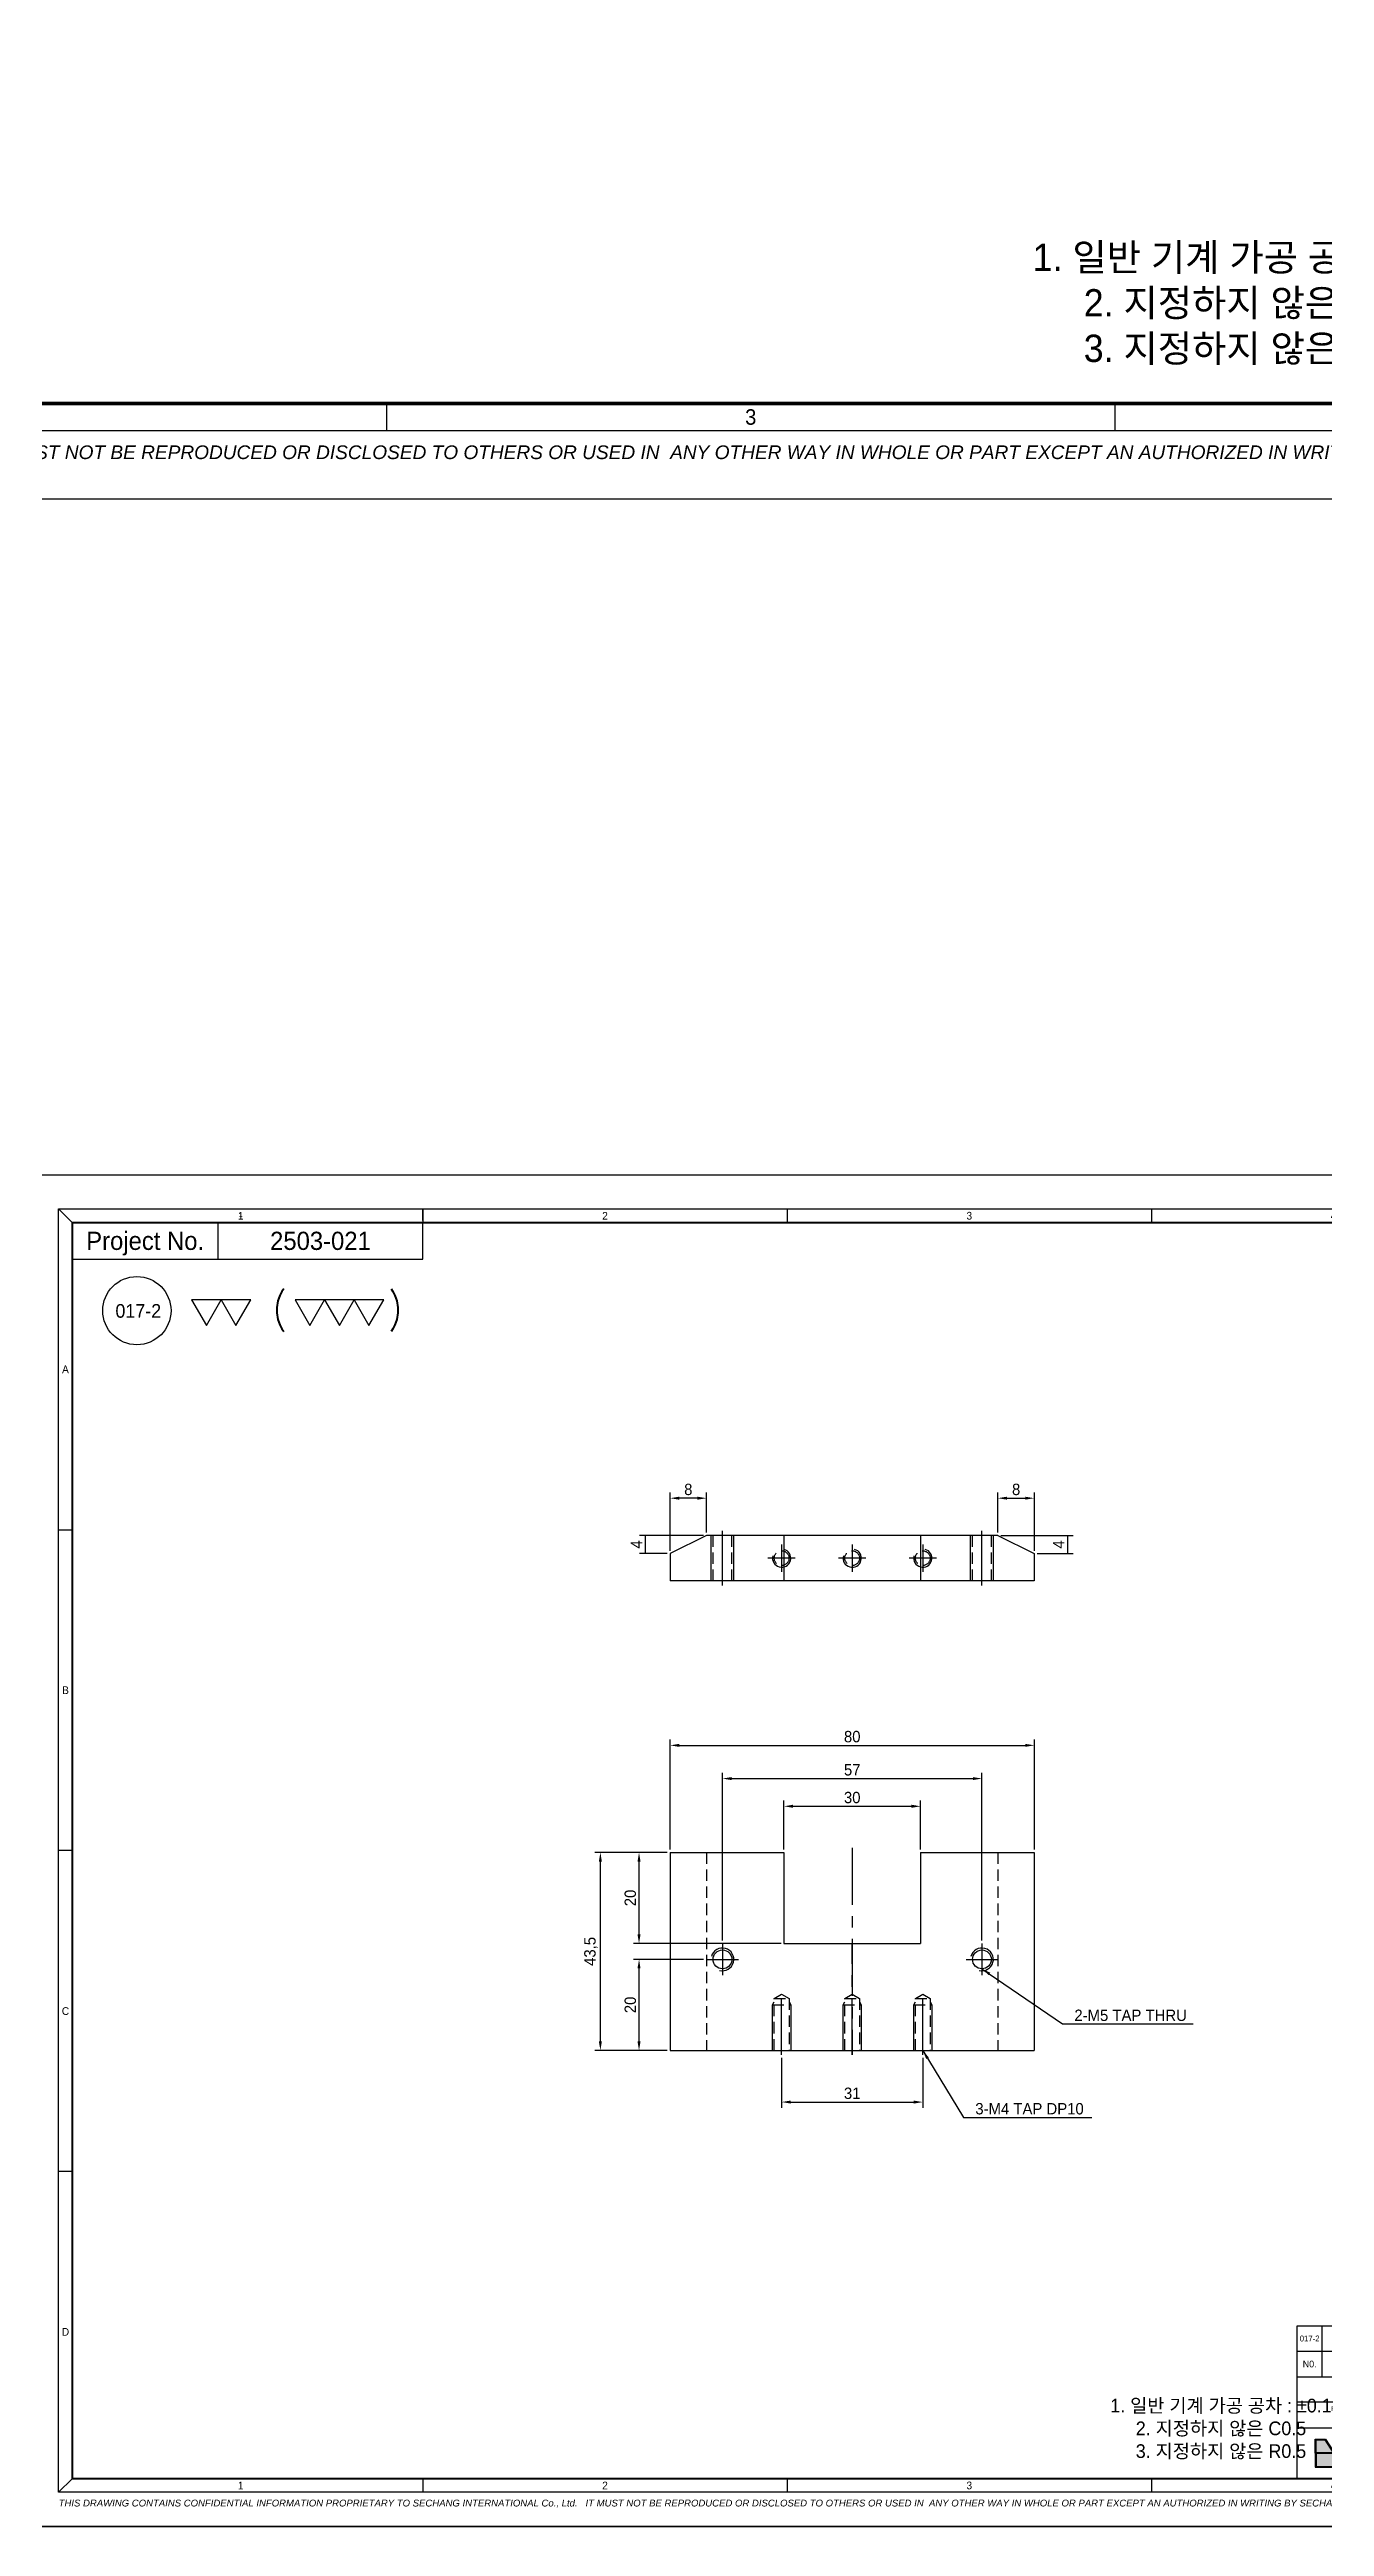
# Model space of a CAD drawing. Header units: inches. Extents: x 0 to 23821, y 0 to 11279.
# Drawn here: x 21653 to 21933, y 4213 to 4758 of the extents above; entities that cross this region are included whole.
import ezdxf
from ezdxf.enums import TextEntityAlignment as Align

# ---------------------------------------------------------------- set-up
doc = ezdxf.new("R2010")
doc.units = ezdxf.units.IN
doc.header["$LTSCALE"] = 10
doc.header["$MEASUREMENT"] = 0
for name, pattern in [('CENTER', [2, 1.25, -0.25, 0.25, -0.25]), ('HIDDEN', [0.375, 0.25, -0.125]), ('PHANTOM', [2.5, 1.25, -0.25, 0.25, -0.25, 0.25, -0.25])]:
    doc.linetypes.add(name, pattern=pattern)
doc.layers.get('Defpoints').update_dxf_attribs({"color": 8})
for name, color, linetype in [('11', 1, 'CENTER'), ('22', 2, 'HIDDEN'), ('44', 4, 'Continuous'), ('55', 5, 'Continuous'), ('66', 6, 'PHANTOM'), ('77', 40, 'HIDDEN'), ('99', 181, 'Continuous'), ('A', 8, 'Continuous'), ('B', 123, 'Continuous'), ('D', 3, 'Continuous'), ('G', 231, 'Continuous'), ('T', 3, 'Continuous'), ('V', 1, 'Continuous'), ('Y', 60, 'Continuous')]:
    doc.layers.add(name, color=color, linetype=linetype)
doc.layers.add('33', color=3, linetype='PHANTOM', lineweight=9)
doc.layers.add('88', color=35, linetype='Continuous', lineweight=5)
doc.styles.add('ROMANS', font='romans.shx', dxfattribs={"width": 0.9, "bigfont": 'whgtxt.shx'})
doc.styles.add('SCI', font='')
doc.styles.get('SCI').set_extended_font_data('Gulim')
doc.dimstyles.new('SCH', dxfattribs={"dimtxt": 2.5, "dimasz": 2, "dimexe": 1.25, "dimexo": 0.625, "dimtad": 1, "dimdec": 8, "dimtxsty": 'SCI', "dimcen": 2.5, "dimclrd": 4, "dimclre": 4, "dimclrt": 7, "dimadec": 8, "dimazin": 2, "dimtfac": 1, "dimtdec": 8, "dimtmove": 0, "dimatfit": 3, "dimfxl": 1, "dimarcsym": 0})

# ---------------------------------------------------------------- blocks, each defined once
blk = doc.blocks.new('A$C6d156dc0')
for p, q in [((-5, 32), (-1, 40)), ((-1, 40), (5, 40)), ((5, 40), (5, -40)), ((-5, 32), (-5, -32)), ((-5, 15), (5, 15)), ((-5, -15), (5, -15)), ((-5, -32), (-1, -40)), ((-1, -40), (5, -40))]:
    blk.add_line(p, q)
at = {"layer": '11'}
for p, q in [((6, 28.5), (-6, 28.5)), ((0, 18.5), (0, 12.5)), ((-3, 15.5), (3, 15.5)), ((-3, 0), (3, 0)), ((0, 3), (0, -3)), ((-3, -15.5), (3, -15.5)), ((0, -12.5), (0, -18.5)), ((6, -28.5), (-6, -28.5))]:
    blk.add_line(p, q, dxfattribs=at)
at = {"layer": '22'}
for p, q in [((5, 30.57), (-5, 30.57)), ((5, 26.43), (-5, 26.43)), ((5, -26.43), (-5, -26.43)), ((5, -30.57), (-5, -30.57))]:
    blk.add_line(p, q, dxfattribs=at)
for centre in [(0, 15.5), (0, 0), (0, -15.5)]:
    blk.add_circle(centre, 1.62, dxfattribs=at)
at = {"layer": 'T'}
for p, q in [((5, 31), (-5, 31)), ((5, 26), (-5, 26)), ((5, -26), (-5, -26)), ((5, -31), (-5, -31))]:
    blk.add_line(p, q, dxfattribs=at)
for centre in [(0, 15.5), (0, 0), (0, -15.5)]:
    blk.add_arc(centre, 2, 255, 165, dxfattribs=at)
blk = doc.blocks.new('A$C64b4f1e2')
for p, q in [((-50, 21.5), (-50, -22)), ((-50, 21.5), (-25, 21.5)), ((-25, 21.5), (-25, 1.5)), ((5, 21.5), (5, 1.5)), ((5, 21.5), (30, 21.5)), ((30, 21.5), (30, -22)), ((-25, 1.5), (5, 1.5)), ((-50, -22), (30, -22))]:
    blk.add_line(p, q)
for centre in [(-38.5, -2), (18.5, -2)]:
    blk.add_circle(centre, 2.07)
at = {"layer": '11'}
for p, q in [((-10, 22.5), (-10, -23)), ((-38.5, 1.5), (-38.5, -5.5)), ((-10, -23), (-10, 1.34)), ((18.5, 1.5), (18.5, -5.5)), ((-42, -2), (-35, -2)), ((15, -2), (22, -2)), ((-25.5, -23), (-25.5, -8.66)), ((5.5, -23), (5.5, -8.66))]:
    blk.add_line(p, q, dxfattribs=at)
at = {"layer": '22'}
for p, q in [((-42, 21.5), (-42, -22)), ((22, 21.5), (22, -22)), ((-27.12, -10.6), (-25.5, -9.66)), ((-27.12, -22), (-27.12, -10.6)), ((-27.12, -10.6), (-23.88, -10.6)), ((-25.5, -9.66), (-23.88, -10.6)), ((-23.88, -10.6), (-23.88, -22)), ((-11.62, -10.6), (-10, -9.66)), ((-11.62, -22), (-11.62, -10.6)), ((-11.62, -10.6), (-8.38, -10.6)), ((-10, -9.66), (-8.38, -10.6)), ((-8.38, -10.6), (-8.38, -22)), ((3.88, -10.6), (5.5, -9.66)), ((3.88, -22), (3.88, -10.6)), ((3.88, -10.6), (7.12, -10.6)), ((5.5, -9.66), (7.12, -10.6)), ((7.12, -10.6), (7.12, -22)), ((-27.5, -12), (-23.5, -12)), ((-12, -12), (-8, -12)), ((3.5, -12), (7.5, -12))]:
    blk.add_line(p, q, dxfattribs=at)
at = {"layer": 'T'}
for p, q in [((-27.5, -12), (-27.12, -11.34)), ((-27.5, -22), (-27.5, -12)), ((-23.88, -11.34), (-23.5, -12)), ((-23.5, -12), (-23.5, -22)), ((-12, -12), (-11.62, -11.34)), ((-12, -22), (-12, -12)), ((-8.38, -11.34), (-8, -12)), ((-8, -12), (-8, -22)), ((3.5, -12), (3.88, -11.34)), ((3.5, -22), (3.5, -12)), ((7.12, -11.34), (7.5, -12)), ((7.5, -12), (7.5, -22))]:
    blk.add_line(p, q, dxfattribs=at)
for centre in [(-38.5, -2), (18.5, -2)]:
    blk.add_arc(centre, 2.5, 255, 165, dxfattribs=at)
blk = doc.blocks.new('*D1406')
at = {"color": 4, "lineweight": -2, "transparency": 16777216}
for p, q in [((21796.6, 4338.07), (21781.16, 4338.07)), ((21782.41, 4320.07), (21782.41, 4336.07)), ((21788.6, 4318.07), (21781.16, 4318.07))]:
    blk.add_line(p, q, dxfattribs=at)
at = {"color": 4, "transparency": 16777216}
for points in [[(21782.07, 4336.07), (21782.74, 4336.07), (21782.41, 4338.07)], [(21782.07, 4320.07), (21782.74, 4320.07), (21782.41, 4318.07)]]:
    blk.add_solid(points, dxfattribs=at)
at = {"layer": 'Defpoints', "color": 0, "transparency": 16777216}
for p in [(21782.41, 4338.07), (21797.23, 4338.07), (21789.23, 4318.07)]:
    blk.add_point(p, dxfattribs=at)
at = {"color": 7, "transparency": 16777216, "insert": (21780.5, 4328.07), "char_height": 2.5, "attachment_point": 5, "rotation": 90, "style": 'SCI'}
blk.add_mtext('20', dxfattribs=at)
blk = doc.blocks.new('*D1407')
at = {"color": 4, "lineweight": -2, "transparency": 16777216}
for p, q in [((21788.6, 4361.57), (21772.67, 4361.57)), ((21773.92, 4320.07), (21773.92, 4359.57)), ((21788.6, 4318.07), (21772.67, 4318.07))]:
    blk.add_line(p, q, dxfattribs=at)
at = {"color": 4, "transparency": 16777216}
for points in [[(21773.58, 4359.57), (21774.25, 4359.57), (21773.92, 4361.57)], [(21773.58, 4320.07), (21774.25, 4320.07), (21773.92, 4318.07)]]:
    blk.add_solid(points, dxfattribs=at)
at = {"layer": 'Defpoints', "color": 0, "transparency": 16777216}
for p in [(21773.92, 4361.57), (21789.23, 4361.57), (21789.23, 4318.07)]:
    blk.add_point(p, dxfattribs=at)
at = {"color": 7, "transparency": 16777216, "insert": (21771.85, 4339.82), "char_height": 2.5, "attachment_point": 5, "rotation": 90, "style": 'SCI'}
blk.add_mtext('43,5', dxfattribs=at)
blk = doc.blocks.new('*D1408')
at = {"color": 4, "lineweight": -2, "transparency": 16777216}
for p, q in [((21788.6, 4361.57), (21781.16, 4361.57)), ((21782.41, 4343.57), (21782.41, 4359.57)), ((21813.6, 4341.57), (21781.16, 4341.57))]:
    blk.add_line(p, q, dxfattribs=at)
at = {"color": 4, "transparency": 16777216}
for points in [[(21782.07, 4359.57), (21782.74, 4359.57), (21782.41, 4361.57)], [(21782.07, 4343.57), (21782.74, 4343.57), (21782.41, 4341.57)]]:
    blk.add_solid(points, dxfattribs=at)
at = {"layer": 'Defpoints', "color": 0, "transparency": 16777216}
for p in [(21782.41, 4361.57), (21789.23, 4361.57), (21814.23, 4341.57)]:
    blk.add_point(p, dxfattribs=at)
at = {"color": 7, "transparency": 16777216, "insert": (21780.5, 4351.57), "char_height": 2.5, "attachment_point": 5, "rotation": 90, "style": 'SCI'}
blk.add_mtext('20', dxfattribs=at)
blk = doc.blocks.new('*D1409')
at = {"color": 4, "lineweight": -2, "transparency": 16777216}
for p, q in [((21814.23, 4362.19), (21814.23, 4372.96)), ((21816.23, 4371.71), (21842.23, 4371.71)), ((21844.23, 4362.19), (21844.23, 4372.96))]:
    blk.add_line(p, q, dxfattribs=at)
at = {"color": 4, "transparency": 16777216}
for points in [[(21816.23, 4372.05), (21816.23, 4371.38), (21814.23, 4371.71)], [(21842.23, 4372.05), (21842.23, 4371.38), (21844.23, 4371.71)]]:
    blk.add_solid(points, dxfattribs=at)
at = {"layer": 'Defpoints', "color": 0, "transparency": 16777216}
for p in [(21844.23, 4371.71), (21814.23, 4361.57), (21844.23, 4361.57)]:
    blk.add_point(p, dxfattribs=at)
at = {"color": 7, "transparency": 16777216, "insert": (21829.23, 4373.62), "char_height": 2.5, "attachment_point": 5, "style": 'SCI'}
blk.add_mtext('30', dxfattribs=at)
blk = doc.blocks.new('*D1410')
at = {"color": 4, "lineweight": -2, "transparency": 16777216}
for p, q in [((21800.73, 4342.19), (21800.73, 4379.05)), ((21802.73, 4377.8), (21855.73, 4377.8)), ((21857.73, 4342.19), (21857.73, 4379.05))]:
    blk.add_line(p, q, dxfattribs=at)
at = {"color": 4, "transparency": 16777216}
for points in [[(21802.73, 4378.13), (21802.73, 4377.47), (21800.73, 4377.8)], [(21855.73, 4378.13), (21855.73, 4377.47), (21857.73, 4377.8)]]:
    blk.add_solid(points, dxfattribs=at)
at = {"layer": 'Defpoints', "color": 0, "transparency": 16777216}
for p in [(21857.73, 4377.8), (21800.73, 4341.57), (21857.73, 4341.57)]:
    blk.add_point(p, dxfattribs=at)
at = {"color": 7, "transparency": 16777216, "insert": (21829.23, 4379.71), "char_height": 2.5, "attachment_point": 5, "style": 'SCI'}
blk.add_mtext('57', dxfattribs=at)
blk = doc.blocks.new('*D1411')
at = {"color": 4, "lineweight": -2, "transparency": 16777216}
for p, q in [((21789.23, 4362.19), (21789.23, 4386.35)), ((21791.23, 4385.1), (21867.23, 4385.1)), ((21869.23, 4362.19), (21869.23, 4386.35))]:
    blk.add_line(p, q, dxfattribs=at)
at = {"color": 4, "transparency": 16777216}
for points in [[(21791.23, 4385.43), (21791.23, 4384.77), (21789.23, 4385.1)], [(21867.23, 4385.43), (21867.23, 4384.77), (21869.23, 4385.1)]]:
    blk.add_solid(points, dxfattribs=at)
at = {"layer": 'Defpoints', "color": 0, "transparency": 16777216}
for p in [(21869.23, 4385.1), (21789.23, 4361.57), (21869.23, 4361.57)]:
    blk.add_point(p, dxfattribs=at)
at = {"color": 7, "transparency": 16777216, "insert": (21829.23, 4387.01), "char_height": 2.5, "attachment_point": 5, "style": 'SCI'}
blk.add_mtext('80', dxfattribs=at)
blk = doc.blocks.new('*D1415')
at = {"color": 4, "lineweight": -2, "transparency": 16777216}
for p, q in [((21813.73, 4316.44), (21813.73, 4305.47)), ((21844.73, 4316.44), (21844.73, 4305.47)), ((21815.73, 4306.72), (21842.73, 4306.72))]:
    blk.add_line(p, q, dxfattribs=at)
at = {"color": 4, "transparency": 16777216}
for points in [[(21815.73, 4307.05), (21815.73, 4306.38), (21813.73, 4306.72)], [(21842.73, 4307.05), (21842.73, 4306.38), (21844.73, 4306.72)]]:
    blk.add_solid(points, dxfattribs=at)
at = {"layer": 'Defpoints', "color": 0, "transparency": 16777216}
for p in [(21813.73, 4317.07), (21844.73, 4317.07), (21844.73, 4306.72)]:
    blk.add_point(p, dxfattribs=at)
at = {"color": 7, "transparency": 16777216, "insert": (21829.23, 4308.63), "char_height": 2.5, "attachment_point": 5, "style": 'SCI'}
blk.add_mtext('31', dxfattribs=at)
blk = doc.blocks.new('*D1416')
at = {"color": 4, "lineweight": -2, "transparency": 16777216}
for p, q in [((21789.23, 4427.86), (21789.23, 4440.66)), ((21795.23, 4439.41), (21791.23, 4439.41)), ((21797.23, 4431.86), (21797.23, 4440.66))]:
    blk.add_line(p, q, dxfattribs=at)
at = {"color": 4, "transparency": 16777216}
for points in [[(21791.23, 4439.74), (21791.23, 4439.08), (21789.23, 4439.41)], [(21795.23, 4439.74), (21795.23, 4439.08), (21797.23, 4439.41)]]:
    blk.add_solid(points, dxfattribs=at)
at = {"layer": 'Defpoints', "color": 0, "transparency": 16777216}
for p in [(21789.23, 4439.41), (21797.23, 4431.24), (21789.23, 4427.24)]:
    blk.add_point(p, dxfattribs=at)
at = {"color": 7, "transparency": 16777216, "insert": (21793.23, 4441.32), "char_height": 2.5, "attachment_point": 5, "style": 'SCI'}
blk.add_mtext('8', dxfattribs=at)
blk = doc.blocks.new('*D1417')
at = {"color": 4, "lineweight": -2, "transparency": 16777216}
for p, q in [((21861.23, 4431.86), (21861.23, 4440.66)), ((21863.23, 4439.41), (21867.23, 4439.41)), ((21869.23, 4427.86), (21869.23, 4440.66))]:
    blk.add_line(p, q, dxfattribs=at)
at = {"color": 4, "transparency": 16777216}
for points in [[(21863.23, 4439.74), (21863.23, 4439.08), (21861.23, 4439.41)], [(21867.23, 4439.74), (21867.23, 4439.08), (21869.23, 4439.41)]]:
    blk.add_solid(points, dxfattribs=at)
at = {"layer": 'Defpoints', "color": 0, "transparency": 16777216}
for p in [(21869.23, 4439.41), (21861.23, 4431.24), (21869.23, 4427.24)]:
    blk.add_point(p, dxfattribs=at)
at = {"color": 7, "transparency": 16777216, "insert": (21865.23, 4441.32), "char_height": 2.5, "attachment_point": 5, "style": 'SCI'}
blk.add_mtext('8', dxfattribs=at)
blk = doc.blocks.new('*D1418')
at = {"color": 4, "lineweight": -2, "transparency": 16777216}
for p, q in [((21796.6, 4431.24), (21782.51, 4431.24)), ((21783.76, 4431.24), (21783.76, 4427.24)), ((21788.6, 4427.24), (21782.51, 4427.24))]:
    blk.add_line(p, q, dxfattribs=at)
at = {"layer": 'Defpoints', "color": 0, "transparency": 16777216}
for p in [(21797.23, 4431.24), (21783.76, 4427.24), (21789.23, 4427.24)]:
    blk.add_point(p, dxfattribs=at)
at = {"color": 7, "transparency": 16777216, "insert": (21781.85, 4429.24), "char_height": 2.5, "attachment_point": 5, "rotation": 90, "style": 'SCI'}
blk.add_mtext('4', dxfattribs=at)
blk = doc.blocks.new('*D1419')
at = {"color": 4, "lineweight": -2, "transparency": 16777216}
for p, q in [((21861.85, 4431.24), (21877.73, 4431.24)), ((21876.48, 4431.24), (21876.48, 4427.24)), ((21869.85, 4427.24), (21877.73, 4427.24))]:
    blk.add_line(p, q, dxfattribs=at)
at = {"layer": 'Defpoints', "color": 0, "transparency": 16777216}
for p in [(21861.23, 4431.24), (21869.23, 4427.24), (21876.48, 4427.24)]:
    blk.add_point(p, dxfattribs=at)
at = {"color": 7, "transparency": 16777216, "insert": (21874.57, 4429.24), "char_height": 2.5, "attachment_point": 5, "rotation": 90, "style": 'SCI'}
blk.add_mtext('4', dxfattribs=at)
blk = doc.blocks.new('A$C5b8731fd')
for p, q in [((0, 0), (-2.25, -3.9)), ((2.25, -3.9), (0, 0)), ((-2.25, -3.9), (2.25, -3.9))]:
    blk.add_line(p, q)
blk = doc.blocks.new('SECHANG REV')
at = {"color": 7}
blk.add_line((-52.5, 0), (-52.5, 5.5), dxfattribs=at)
at = {"color": 3}
for p, q in [((-43, 5.5), (-43, 0)), ((-28.5, 5.5), (-28.5, 0)), ((28.5, 5.5), (28.5, 0)), ((40.5, 5.5), (40.5, 0)), ((52.5, 5.5), (52.5, 0))]:
    blk.add_line(p, q, dxfattribs=at)
blk.add_line((52.5, 0), (-52.5, 0))
blk = doc.blocks.new('A$Ce02b700d')
h = blk.add_hatch(color=5)
h.dxf.hatch_style = 1
h.paths.add_polyline_path([(145.04, -139), (144.1, -139), (144.1, -140.4), (145.97, -140.4)])
h.paths.add_polyline_path([(148.03, -139), (147.09, -139), (146.16, -140.4), (148.03, -140.4)])
h.paths.add_polyline_path([(148.03, -140.5), (144.1, -140.5), (144.1, -141.9), (148.03, -141.9)])
at = {"color": 2}
for p, q in [((6, -3.75), (7.5, -5.25)), ((46, -5), (46, -3.75)), ((46, -3.75), (46, -5.25)), ((86, -3.75), (86, -5.25)), ((126, -3.75), (126, -5.25)), ((206, -3.75), (204.5, -5.25)), ((7.5, -143.25), (6, -144.75)), ((46, -143.25), (46, -144.75)), ((86, -143.25), (86, -144.75)), ((126, -143.25), (126, -144.75)), ((166, -143.25), (166, -144.75)), ((204.5, -143.25), (206, -144.75))]:
    blk.add_line(p, q, dxfattribs=at)
at = {"color": 40}
for p, q in [((23.5, -9.25), (23.5, -5.25)), ((46, -9.25), (46, -5.25))]:
    blk.add_line(p, q, dxfattribs=at)
at = {"color": 3}
blk.add_line((152, -5.25), (204.5, -5.25), dxfattribs=at)
blk.add_line((152, -5.25), (204.5, -5.25), dxfattribs=at)
for p, q in [((6, -39), (7.5, -39)), ((204.5, -39), (206, -39)), ((7.5, -74.25), (6, -74.25)), ((206, -74.25), (204.5, -74.25)), ((7.5, -109.5), (6, -109.5)), ((206, -109.5), (204.5, -109.5)), ((142, -126.45), (204.5, -126.45)), ((142, -143.25), (142, -126.45)), ((204.5, -126.45), (204.5, -143.25)), ((142, -129.25), (204.5, -129.25)), ((142, -132.05), (204.5, -132.05)), ((153.75, -132.05), (153.75, -137.65)), ((159, -137.65), (159, -132.05)), ((164.25, -137.65), (164.25, -132.05)), ((169.5, -143.25), (169.5, -132.05)), ((153.75, -133.55), (169.5, -133.55)), ((198.75, -143.25), (198.75, -134.85)), ((201.25, -137.65), (204.5, -134.85)), ((201.25, -143.25), (201.25, -134.85)), ((142, -137.65), (204.5, -137.65)), ((201.25, -140.45), (204.5, -137.65)), ((207.48, -137.56), (209.29, -137.56)), ((144, -140.45), (144, -138.9)), ((144, -138.9), (145.1, -138.9)), ((144, -140.45), (144, -142)), ((144.1, -140.4), (144.1, -139)), ((144.1, -139), (145.04, -139)), ((145.97, -140.4), (144.1, -140.4)), ((148.03, -140.5), (144.1, -140.5)), ((144.1, -140.5), (144.1, -141.9)), ((145.04, -139), (145.97, -140.4)), ((145.1, -138.9), (146.07, -140.36)), ((147.04, -138.9), (146.07, -140.36)), ((147.09, -139), (146.16, -140.4)), ((148.03, -140.4), (146.16, -140.4)), ((147.04, -138.9), (148.13, -138.9)), ((147.09, -139), (148.03, -139)), ((148.03, -139), (148.03, -140.4)), ((148.03, -141.9), (148.03, -140.5)), ((148.13, -138.9), (148.13, -140.45)), ((148.13, -142), (148.13, -140.45)), ((142, -143.25), (204.5, -143.25)), ((144, -142), (148.13, -142)), ((144.1, -141.9), (148.03, -141.9))]:
    blk.add_line(p, q)
at = {"color": 1}
blk.add_lwpolyline([(0, 0), (210, 0), (210, -148.5), (0, -148.5)], close=True, dxfattribs=at)
at = {"color": 2}
blk.add_lwpolyline([(6, -3.75), (206, -3.75), (206, -144.75), (6, -144.75)], close=True, dxfattribs=at)
at = {"const_width": 0.2}
blk.add_lwpolyline([(7.5, -5.25), (204.5, -5.25), (204.5, -143.25), (7.5, -143.25)], close=True, dxfattribs=at)
at = {"color": 40}
blk.add_lwpolyline([(7.5, -9.25), (46, -9.25)], dxfattribs=at)
for points in [[(22.22, -16.54), (23.84, -13.72), (20.59, -13.72)], [(25.47, -16.54), (27.09, -13.72), (23.84, -13.72)], [(33.58, -16.54), (35.21, -13.72), (31.96, -13.72)], [(36.83, -16.54), (38.46, -13.72), (35.21, -13.72)], [(40.08, -16.54), (41.71, -13.72), (38.46, -13.72)]]:
    blk.add_lwpolyline(points, close=True)
blk.add_circle((14.59, -14.92), 3.75)
at = {"layer": '11'}
blk.add_line((207.48, -138.06), (209.29, -138.06), dxfattribs=at)
at = {"layer": '22'}
blk.add_line((207.48, -138.56), (209.29, -138.56), dxfattribs=at)
at = {"layer": '33'}
blk.add_line((207.48, -139.06), (209.29, -139.06), dxfattribs=at)
at = {"layer": '44'}
blk.add_line((207.48, -139.56), (209.29, -139.56), dxfattribs=at)
at = {"layer": '55'}
blk.add_line((207.48, -140.06), (209.29, -140.06), dxfattribs=at)
at = {"layer": '66'}
blk.add_line((207.48, -140.56), (209.29, -140.56), dxfattribs=at)
at = {"layer": '77'}
blk.add_line((207.48, -141.06), (209.29, -141.06), dxfattribs=at)
at = {"layer": '88'}
blk.add_line((207.48, -141.56), (209.29, -141.56), dxfattribs=at)
at = {"layer": '99'}
blk.add_line((207.48, -142.06), (209.29, -142.06), dxfattribs=at)
at = {"layer": 'A'}
blk.add_line((207.48, -142.56), (209.29, -142.56), dxfattribs=at)
at = {"layer": 'B'}
blk.add_line((207.48, -143.06), (209.29, -143.06), dxfattribs=at)
at = {"layer": 'D'}
for p, q in [((144.75, -129.25), (144.75, -126.45)), ((164.25, -129.25), (164.25, -126.45)), ((179.75, -129.25), (179.75, -126.45)), ((182.5, -129.25), (182.5, -126.45)), ((190.75, -129.25), (190.75, -126.45)), ((144.75, -132.05), (144.75, -129.25)), ((164.25, -132.05), (164.25, -129.25)), ((179.75, -132.05), (179.75, -129.25)), ((182.5, -132.05), (182.5, -129.25)), ((190.75, -132.05), (190.75, -129.25)), ((176, -143.25), (176, -132.05)), ((153.75, -134.85), (142, -134.85)), ((153.75, -135.6), (169.5, -135.6)), ((169.5, -134.85), (204.5, -134.85)), ((169.5, -140.45), (204.5, -140.45)), ((207.48, -143.56), (209.29, -143.56))]:
    blk.add_line(p, q, dxfattribs=at)
at = {"layer": 'G'}
blk.add_line((207.48, -144.06), (209.29, -144.06), dxfattribs=at)
at = {"layer": 'T'}
blk.add_line((207.48, -144.56), (209.29, -144.56), dxfattribs=at)
at = {"layer": 'V'}
blk.add_line((207.48, -145.56), (209.29, -145.56), dxfattribs=at)
at = {"layer": 'Y'}
blk.add_line((207.48, -145.06), (209.29, -145.06), dxfattribs=at)
for name, p, xscale, yscale, zscale in [('SECHANG REV', (178.25, -8), 0.5, 0.5, 0.5), ('SECHANG REV', (178.25, -10.75), 0.5, 0.5, 0.5), ('A$C5b8731fd', (154.3, -8.58), 0.3999999999999999, 0.3999999999999999, 0.3999999999999999)]:
    blk.add_blockref(name, p, dxfattribs=dict(xscale=xscale, yscale=yscale, zscale=zscale))
at = {"color": 2, "style": 'SCI'}
blk.add_text('1', height=0.5, dxfattribs=at).set_placement((26, -4.38), align=Align.MIDDLE_CENTER)
at = {"style": 'SCI'}
for s, height, p in [('Project No.', 2, (15.5, -7.25)), ('N0.', 0.75, (143.38, -130.65)), ('DESCRIPTION', 0.75, (154.5, -130.65)), ('SPECIFICATION', 0.75, (172, -130.65)), ("Q'TY", 0.75, (181.12, -130.65)), ('MATERIAL', 0.75, (186.62, -130.65)), ('FINISH / REMARK', 0.75, (197.62, -130.65)), ('이경중', 0.75, (156.38, -134.57)), ('0', 0.3, (206.98, -137.54))]:
    blk.add_text(s, height=height, dxfattribs=at).set_placement(p, align=Align.MIDDLE_CENTER)
for p in [(157.84, -9.77), (177.93, -9.77), (195.18, -9.77), (201.18, -9.77)]:
    blk.add_text('-', height=0.75, dxfattribs=at).set_placement(p)
at = {"style": 'ROMANS', "width": 0.8}
for s, p in [('(', (30.29, -14.66)), (')', (42.92, -14.66))]:
    blk.add_text(s, height=3.08, dxfattribs=at).set_placement(p, align=Align.MIDDLE_CENTER)
at = {"linetype": 'Continuous', "style": 'SCI'}
blk.add_text('PLOT DATE : 2025/4/1/ 3:51 오후', height=0.96, dxfattribs=at).set_placement((205.93, -146.42), align=Align.RIGHT)
at = {"color": 2, "style": 'SCI'}
blk.add_text('A3', height=1.5, dxfattribs=at).set_placement((209.28, -148.06), align=Align.BOTTOM_RIGHT)
at = {"color": 2, "attachment_point": 5, "style": 'SCI'}
for s, insert, char_height, width in [('1', (26, -4.5), 0.85, 40), ('2', (66, -4.5), 0.85, 40), ('3', (106, -4.5), 0.85, 40), ('4', (146, -4.5), 0.85, 40), ('A', (6.75, -21.37), 0.85, 1.5), ('A', (205.25, -21.37), 0.85, 1.5), ('B', (6.75, -56.62), 0.85, 1.5), ('B', (205.25, -56.62), 0.85, 1.5), ('C', (6.75, -91.88), 0.85, 1.5), ('C', (205.25, -91.88), 0.85, 1.5), ('D', (6.75, -127.12), 0.85, 1.5), ('D', (205.25, -127.12), 0.85, 1.5), ('1. 일반 기계 가공 공차 : ±0.1\\P2. 지정하지 않은 C0.5\\P3. 지정하지 않은 R0.5', (133.64, -137.8), 1.5, 41.7909), ('1', (26, -144), 0.85, 40), ('2', (66, -144), 0.85, 40), ('3', (106, -144), 0.85, 40), ('4', (146, -144), 0.85, 40), ('5', (186, -144), 0.85, 40)]:
    blk.add_mtext(s, dxfattribs=dict(at, insert=insert, char_height=char_height, width=width))
at = {"style": 'SCI'}
for s, insert, char_height, width, attachment_point in [('REV.No', (154.38, -6.65), 0.75, 4.75, 5), ('DATE', (160.38, -6.65), 0.75, 7.25, 5), ('REVISION RECORD', (178.25, -6.65), 0.75, 28.5, 5), ('SIGN', (195.5, -6.65), 0.75, 6, 5), ('CHECK', (201.5, -6.65), 0.75, 6, 5), ('{\\fGulim|b0|i0|c129|p50;1}', (154.3, -9.56), 0.6, 1.8015, 5), (' CUSTOMER', (147.88, -132.75), 0.5, 11.75, 5), ('DESIGN', (156.38, -132.8), 0.5, 5.25, 5), ('CHECK', (161.62, -132.8), 0.5, 5.25, 5), ('APPROVE', (166.88, -132.8), 0.5, 5.25, 5), ('TITLE', (172.75, -133.45), 0.75, 6.5, 5), (' PROJECT No.', (147.88, -135.55), 0.5, 11.75, 5), ('SUB SCRIPE', (172.75, -136.25), 0.75, 6.5, 5), (' PAGE', (200, -136.25), 0.5, 2.5, 5), ('\\pi0.71363;1', (201.25, -135.55), 0.75, 1.625, 4), ('DWG No.', (172.75, -139.05), 0.75, 6.5, 5), ('\\pi0.71363;1', (201.25, -138.35), 0.75, 1.625, 4), ('\\pi0.71363;1', (202.88, -136.95), 0.75, 1.625, 4), ('{\\fGulim|b1|i0|c129|p50;\\T1.45;세창 인터내쇼날(주)}', (158.82, -139.82), 1.25, 19.3667, 5), ('{\\fGulim|b1|i0|c129|p50;\\T1.05;SECHANG INTERNATIONAL CO., LTD.}', (158.82, -141.37), 0.75, 19.3667, 5), ('REF No.', (172.75, -141.85), 0.75, 6.5, 5), ('SCALE', (200, -139.05), 0.5, 2.5, 5), ('REV', (200, -141.85), 0.5, 2.5, 5)]:
    blk.add_mtext(s, dxfattribs=dict(at, insert=insert, char_height=char_height, width=width, attachment_point=attachment_point))
at = {"color": 3, "insert": (6, -146), "char_height": 0.75, "width": 200.0119, "attachment_point": 4, "style": 'SCI'}
blk.add_mtext('{\\fArial|b0|i1|c0|p34;THIS DRAWING CONTAINS CONFIDENTIAL INFORMATION PROPRIETARY TO SECHANG INTERNATIONAL Co., Ltd.   IT MUST NOT BE REPRODUCED OR DISCLOSED TO OTHERS OR USED IN  ANY OTHER WAY IN WHOLE OR PART EXCEPT AN AUTHORIZED IN WRITING BY SECHANG INTERNATIONAL Co., Ltd.  }', dxfattribs=at)
at = {"layer": '11', "style": 'SCI'}
blk.add_text('11', height=0.3, dxfattribs=at).set_placement((206.98, -138.04), align=Align.MIDDLE_CENTER)
at = {"layer": '22', "style": 'SCI'}
blk.add_text('22', height=0.3, dxfattribs=at).set_placement((206.98, -138.54), align=Align.MIDDLE_CENTER)
at = {"layer": '33', "style": 'SCI'}
blk.add_text('33', height=0.3, dxfattribs=at).set_placement((206.98, -139.04), align=Align.MIDDLE_CENTER)
at = {"layer": '44', "style": 'SCI'}
blk.add_text('44', height=0.3, dxfattribs=at).set_placement((206.98, -139.54), align=Align.MIDDLE_CENTER)
at = {"layer": '55', "style": 'SCI'}
blk.add_text('55', height=0.3, dxfattribs=at).set_placement((206.98, -140.04), align=Align.MIDDLE_CENTER)
at = {"layer": '66', "style": 'SCI'}
blk.add_text('66', height=0.3, dxfattribs=at).set_placement((206.98, -140.54), align=Align.MIDDLE_CENTER)
at = {"layer": '77', "style": 'SCI'}
blk.add_text('77', height=0.3, dxfattribs=at).set_placement((206.98, -141.04), align=Align.MIDDLE_CENTER)
at = {"layer": '88', "style": 'SCI'}
blk.add_text('88', height=0.3, dxfattribs=at).set_placement((206.98, -141.54), align=Align.MIDDLE_CENTER)
at = {"layer": '99', "style": 'SCI'}
blk.add_text('99', height=0.3, dxfattribs=at).set_placement((206.98, -142.04), align=Align.MIDDLE_CENTER)
at = {"layer": 'A', "style": 'SCI'}
blk.add_text('A', height=0.3, dxfattribs=at).set_placement((206.98, -142.54), align=Align.MIDDLE_CENTER)
at = {"layer": 'B', "style": 'SCI'}
blk.add_text('B', height=0.3, dxfattribs=at).set_placement((206.98, -143.04), align=Align.MIDDLE_CENTER)
at = {"layer": 'D', "style": 'SCI'}
blk.add_text('D', height=0.3, dxfattribs=at).set_placement((206.98, -143.54), align=Align.MIDDLE_CENTER)
at = {"layer": 'G', "style": 'SCI'}
blk.add_text('G', height=0.3, dxfattribs=at).set_placement((206.98, -144.04), align=Align.MIDDLE_CENTER)
at = {"layer": 'T', "style": 'SCI'}
blk.add_text('T', height=0.3, dxfattribs=at).set_placement((206.98, -144.54), align=Align.MIDDLE_CENTER)
at = {"layer": 'V', "style": 'SCI'}
blk.add_text('V', height=0.3, dxfattribs=at).set_placement((206.98, -145.54), align=Align.MIDDLE_CENTER)
at = {"layer": 'Y', "style": 'SCI'}
blk.add_text('Y', height=0.3, dxfattribs=at).set_placement((206.98, -145.04), align=Align.MIDDLE_CENTER)
blk = doc.blocks.new('A$C84edc88f')
at = {"color": 2}
for p, q in [((86, -143.25), (86, -144.75)), ((126, -143.25), (126, -144.75))]:
    blk.add_line(p, q, dxfattribs=at)
at = {"color": 1}
blk.add_lwpolyline([(0, 0), (210, 0), (210, -148.5), (0, -148.5)], close=True, dxfattribs=at)
at = {"color": 2}
blk.add_lwpolyline([(6, -3.75), (206, -3.75), (206, -144.75), (6, -144.75)], close=True, dxfattribs=at)
at = {"const_width": 0.2}
blk.add_lwpolyline([(7.5, -5.25), (204.5, -5.25), (204.5, -143.25), (7.5, -143.25)], close=True, dxfattribs=at)
at = {"color": 2, "attachment_point": 5, "style": 'SCI'}
for s, insert, char_height, width in [('1. 일반 기계 가공 공차 : ±0.1\\P2. 지정하지 않은 C0.5\\P3. 지정하지 않은 R0.5', (133.64, -137.8), 1.5, 41.7909), ('3', (106, -144), 0.85, 40)]:
    blk.add_mtext(s, dxfattribs=dict(at, insert=insert, char_height=char_height, width=width))
at = {"color": 3, "insert": (6, -146), "char_height": 0.75, "width": 200.0119, "attachment_point": 4, "style": 'SCI'}
blk.add_mtext('{\\fArial|b0|i1|c0|p34;THIS DRAWING CONTAINS CONFIDENTIAL INFORMATION PROPRIETARY TO SECHANG INTERNATIONAL Co., Ltd.   IT MUST NOT BE REPRODUCED OR DISCLOSED TO OTHERS OR USED IN  ANY OTHER WAY IN WHOLE OR PART EXCEPT AN AUTHORIZED IN WRITING BY SECHANG INTERNATIONAL Co., Ltd.  }', dxfattribs=at)

msp = doc.modelspace()

# ---------------------------------------------------------------- linework, layer by layer
at = {"color": 2}
msp.add_line((21734.93894044, 4502.9621525), (21734.93894044, 4499.9621525), dxfattribs=at)
at = {"color": 40}
for p, q in [((21689.93894044, 4491.9621525), (21689.93894044, 4499.9621525)), ((21734.93894044, 4491.9621525), (21734.93894044, 4499.9621525))]:
    msp.add_line(p, q, dxfattribs=at)
msp.add_lwpolyline([(21288.32086274, 4213.4621525), (23254.29252929, 4213.4621525), (23254.29252929, 5601.87751627), (21288.32086274, 5601.87751627)], close=True)
msp.add_lwpolyline([(21657.93894044, 4491.9621525), (21734.93894044, 4491.9621525)], dxfattribs=at)

# ---------------------------------------------------------------- block references
for name, p, xscale, yscale, zscale in [('A$C84edc88f', (21382.93894044, 5252.9621525), 4, 4, 4), ('A$Ce02b700d', (21642.93894044, 4510.4621525), 2, 2, 2)]:
    msp.add_blockref(name, p, dxfattribs=dict(xscale=xscale, yscale=yscale, zscale=zscale))
at = {"rotation": 270}
msp.add_blockref('A$C6d156dc0', (21829.22542551, 4426.23695204), dxfattribs=at)
msp.add_blockref('A$C64b4f1e2', (21839.22542551, 4340.06970384))

# ---------------------------------------------------------------- texts
at = {"style": 'SCI'}
for s, height, p in [('Project No.', 4, (21673.93894044, 4495.9621525)), ('2503-021', 4, (21712.43894044, 4495.9621525)), ('017-2', 3, (21672.43088206, 4480.56260587)), ('017-2', 1.3, (21929.68894044, 4254.7621525))]:
    msp.add_text(s, height=height, dxfattribs=at).set_placement(p, align=Align.MIDDLE_CENTER)
at = {"color": 7, "char_height": 2.5, "attachment_point": 7, "style": 'SCI'}
for s, insert in [('2-M5 TAP THRU', (21878.01591315, 4324.49695997)), ('3-M4 TAP DP10', (21856.26730628, 4303.96857697))]:
    msp.add_mtext(s, dxfattribs=dict(at, insert=insert))

# ---------------------------------------------------------------- dimensions: what is measured, and where the dimension line sits
for base, p1, p2, picture, middle in [((21789.2254255098, 4439.4091354017), (21797.2254255098, 4431.2369520373), (21789.2254255098, 4427.2369520373), '*D1416', (21793.2254255098, 4441.3157599024)), ((21869.2254255098, 4439.4091354017), (21861.2254255098, 4431.2369520373), (21869.2254255098, 4427.2369520373), '*D1417', (21865.2254255098, 4441.3157599024)), ((21869.2254255098, 4385.1008466391), (21789.2254255098, 4361.5697038371), (21869.2254255098, 4361.5697038371), '*D1411', (21829.2254255098, 4387.0074711398)), ((21857.7254255098, 4377.8014147905), (21800.7254255098, 4341.5697038371), (21857.7254255098, 4341.5697038371), '*D1410', (21829.2254255098, 4379.7080392912)), ((21844.2254255098, 4371.7133206696), (21814.2254255098, 4361.5697038371), (21844.2254255098, 4361.5697038371), '*D1409', (21829.2254255098, 4373.6199451702)), ((21844.7254255097, 4306.7160926907), (21813.7254255097, 4317.0697038371), (21844.7254255097, 4317.0697038371), '*D1415', (21829.2254255097, 4308.6260460861))]:
    dim = msp.add_linear_dim(base=base, p1=p1, p2=p2, dimstyle='SCH', override={"dimcen": 1})
    dim.commit()
    dim.dimension.update_dxf_attribs({"geometry": picture, "text_midpoint": middle})
for base, p1, p2, picture, middle in [((21783.76095131, 4427.23695204), (21797.22542551, 4431.23695204), (21789.22542551, 4427.23695204), '*D1418', (21781.85266237, 4429.23695204)), ((21876.48280611, 4427.23695204), (21861.22542551, 4431.23695204), (21869.22542551, 4427.23695204), '*D1419', (21874.57451716, 4429.23695204)), ((21773.9180550123, 4361.5697038371), (21789.2254255098, 4318.0697038371), (21789.2254255098, 4361.5697038371), '*D1407', (21771.8549724557, 4339.8197038371)), ((21782.4060322914, 4361.5697038371), (21814.2254255098, 4341.5697038371), (21789.2254255098, 4361.5697038371), '*D1408', (21780.4994077908, 4351.5697038371)), ((21782.4060322914, 4338.0697038371), (21789.2254255098, 4318.0697038371), (21797.2254255098, 4338.0697038371), '*D1406', (21780.4994077908, 4328.0697038371))]:
    dim = msp.add_linear_dim(base=base, p1=p1, p2=p2, angle=90, dimstyle='SCH', override={"dimcen": 1})
    dim.commit()
    dim.dimension.update_dxf_attribs({"geometry": picture, "text_midpoint": middle})

# ---------------------------------------------------------------- leaders
at = {"annotation_type": 0, "has_hookline": 1, "hookline_direction": 0}
for points, text_width in [([(21857.72542551, 4336.00271654), (21875.39091315, 4323.87195997), (21877.39091315, 4323.87195997)], 26.0885486), ([(21844.72542551, 4318.06970384), (21853.64230628, 4303.34357697), (21855.64230628, 4303.34357697)], 25.57256991)]:
    msp.add_leader(points, dimstyle='SCH', override={"dimgap": 0.625, "dimtad": 1, "dimcen": 1}, dxfattribs=dict(at, text_width=text_width))

doc.saveas('drawing.dxf')
